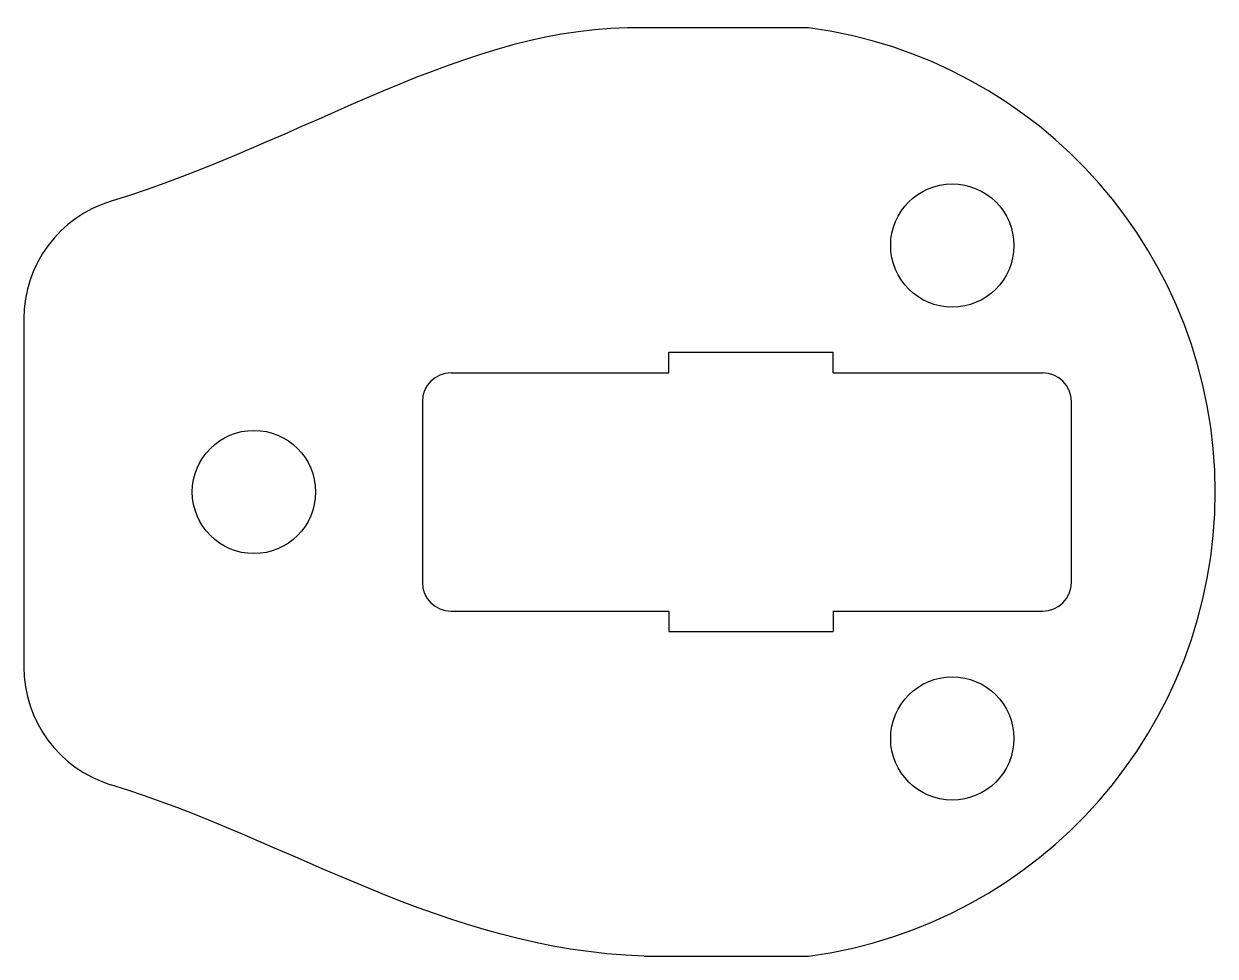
# Model space of a CAD drawing. Header units: millimetres. Extents: x -17.6 to 11.4, y -11.3 to 11.4.
import ezdxf

# ---------------------------------------------------------------- set-up
doc = ezdxf.new("R2010")
doc.units = ezdxf.units.MM

msp = doc.modelspace()

# ---------------------------------------------------------------- linework, layer by layer
at = {"color": 7, "linetype": 'Continuous', "lineweight": 25}
for p, q in [((1.499, 11.3), (-2.501, 11.3)), ((-17.601, 4.212), (-17.601, -4.259)), ((-1.901, 2.9), (-1.901, 3.4)), ((-1.901, 3.4), (2.099, 3.4)), ((2.099, 2.9), (2.099, 3.4)), ((-7.2, 2.9), (-1.901, 2.9)), ((2.099, 2.9), (7.199, 2.9)), ((-7.9, 2.2), (-7.9, -2.2)), ((7.899, -2.2), (7.899, 2.2)), ((-7.2, -2.9), (-1.901, -2.9)), ((-1.901, -2.9), (-1.901, -3.4)), ((2.099, -2.9), (7.199, -2.9)), ((2.099, -2.9), (2.099, -3.4)), ((-1.901, -3.4), (2.099, -3.4)), ((-2.501, -11.3), (1.499, -11.3))]:
    msp.add_line(p, q, dxfattribs=at)
for centre in [(5, 6), (-12, 0), (5, -6)]:
    msp.add_circle(centre, 1.5, dxfattribs=at)
for centre, radius, start, end in [((0, 0), 11.399, 277.5564, 82.4436), ((-14.601, 4.212), 3, 106.8681, 180), ((-7.2, 2.2), 0.7, 90, 180), ((7.199, 2.2), 0.7, 0, 90), ((-7.2, -2.2), 0.7, 180, 270), ((7.199, -2.2), 0.7, 270, 0), ((-14.601, -4.259), 3, 180, 252.8177)]:
    msp.add_arc(centre, radius, start, end, dxfattribs=at)
for points in [[(-2.501, 11.3), (-6.842, 11.397), (-10.751, 8.514), (-15.472, 7.083)], [(-2.501, -11.3), (-7.426, -11.125), (-11.042, -8.5), (-15.487, -7.125)]]:
    msp.add_open_spline(points, degree=3, dxfattribs=at)

doc.saveas('drawing.dxf')
